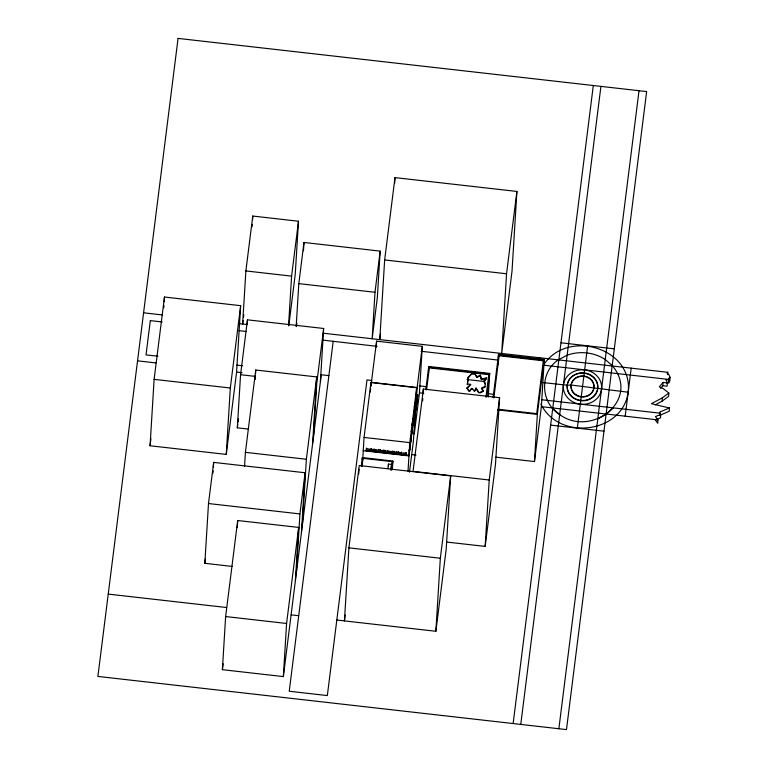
<?xml version="1.0" encoding="UTF-8"?>
<svg xmlns="http://www.w3.org/2000/svg" width="768" height="768" viewBox="0 0 768 768"><rect width="100%" height="100%" fill="white"/><g stroke="black" fill="none" stroke-linecap="round" stroke-linejoin="round"><path stroke-width="1.15" d="M150.326 320.611L162.202 321.955M150.058 445.766L154.118 379.363L164.467 297.034L240.653 305.683L236.592 372.086L226.253 454.406L150.058 445.766L150.941 438.71M163.814 307.709L163.958 305.338M164.17 301.776L164.467 297.034M232.147 566.41L204.835 563.309L208.493 503.549L213.667 462.384L305.098 472.762L301.44 532.522M213.005 473.146L213.158 470.755M213.379 467.165L213.667 462.384M226.253 454.406L230.314 388.003L240.653 305.683M288.787 325.747L295.238 274.368L298.493 221.242L252.778 216.048L245.875 270.941L242.63 324.058L243.072 320.554M321.264 374.736L283.344 676.598L222.384 669.677L225.638 616.55L237.706 520.512L298.656 527.424L295.411 580.55M248.035 429.043L237.322 427.834L240.566 374.707L247.459 319.824L323.654 328.474L320.41 381.59M252.125 226.675L252.269 224.314M252.557 219.59L252.778 216.048M247.171 324.547L247.459 319.824M237.274 527.587L237.706 520.512M244.541 466.57L245.414 452.342L255.754 370.013L316.714 376.934L312.653 443.338M255.178 379.507L255.389 375.946M255.542 373.574L255.754 370.013M288.557 325.709L291.59 276.125L298.493 221.242M296.179 326.534L298.81 283.632L303.974 242.467L380.17 251.117L377.328 297.6L372.154 338.755L374.995 292.272L380.17 251.117M303.466 250.81L303.974 242.467M283.344 676.598L286.589 623.472L298.656 527.424M296.275 573.686L299.923 513.926L305.098 472.762M302.304 525.667L306.365 459.264L316.714 376.934M313.507 436.474L316.762 383.357L323.654 328.474M328.886 375.6L320.573 374.717M333.197 341.299L289.229 691.248L327.331 695.568L366.989 379.92L371.731 380.525M336.816 620.035L435.869 631.277L446.208 548.957L450.672 475.91L359.242 465.533L348.902 547.862L344.438 620.899L345.178 615.024M358.733 473.914L359.03 469.123M361.882 465.773L362.102 462.259M362.246 459.917L362.39 457.574L392.861 461.03L392.362 469.229M362.678 460.09L364.061 437.434L370.954 382.55L416.669 387.734L413.424 440.861L409.478 472.224M366.298 451.056L366.528 448.051L366.317 450.73L405.936 455.222L406.022 454.531L402.979 454.186L402.893 454.877L403.008 452.88L406.061 453.226L406.147 452.544L405.917 455.549M370.378 391.987L370.598 388.445M370.742 386.093L370.954 382.55M371.194 385.901L371.338 383.52M376.224 347.126L376.589 341.165L422.304 346.349L419.453 392.832L414.288 433.997L417.13 387.514L422.304 346.349M516.902 191.443L506.554 273.773L501.686 353.453L512.026 271.133L516.902 191.443L394.992 177.61L384.653 259.939L379.776 339.619L380.515 333.744M394.627 183.562L394.992 177.61M380.15 450.288L380.035 452.285L380.237 449.606L380.15 450.288L383.203 450.634M383.29 449.952L383.078 452.63L383.165 451.939L380.122 451.594M387.773 451.152L387.648 453.149L387.859 450.47L387.773 451.152L384.72 450.806L384.806 450.125L384.605 452.803L384.691 452.112L387.734 452.458M388.368 466.09L388.483 464.093L391.536 464.438L391.411 466.435M396.998 451.507L396.797 454.186L396.883 453.494L393.83 453.149L393.744 453.84L393.955 451.162L393.869 451.843L396.912 452.189M398.438 452.362L398.314 454.358L398.525 451.68L398.438 452.362L401.491 452.707L401.366 454.704L401.578 452.026L401.491 452.707M408.029 471.13L409.776 442.618L364.061 437.434M409.306 453.158L409.795 448.09M409.555 443.885L410.314 443.971L410.189 445.958L409.43 445.872M410.832 439.853L410.362 444.586L409.603 444.499M410.707 441.85L411.35 435.734L411.226 437.731M411.398 436.358L411.869 431.626L411.101 431.539M412.013 425.29L412.138 423.302M411.744 433.613L411.869 431.626M411.917 432.24L412.378 427.507M412.262 429.494L412.896 423.389L412.781 425.386M412.954 424.013L413.414 419.27L412.656 419.184M413.693 410.957L413.568 412.944L414.326 413.03L414.451 411.043L413.808 417.149M413.299 421.267L413.414 419.27M413.462 419.894L413.933 415.152M414.499 411.658L414.97 406.925L414.202 406.838M414.845 408.912L414.97 406.925M415.018 407.539L415.488 402.806L414.72 402.72M415.363 404.803L415.488 402.806M422.659 400.896L422.803 398.525M423.091 393.782L423.379 389.04L499.574 397.69L495.514 464.093L485.165 546.413L447.072 542.093M428.448 371.203L428.746 366.47L489.696 373.392L488.246 397.066M429.418 367.248L429.379 367.91L488.803 374.65L488.851 373.987L429.418 367.248L426.576 389.837M435.869 631.277L440.333 558.23L450.672 475.91M468.749 391.094L467.021 387.898L470.698 384.374L467.386 384L468.23 377.27L472.09 373.306L474.864 373.622L476.822 377.338L480.403 375.878L480.451 375.216L476.861 376.675M467.386 384L467.347 384.662L468.23 377.27M470.698 384.374L466.973 388.57M468.192 377.942L472.09 373.306M482.381 388.416L484.896 387.082L484.934 386.419L481.574 388.195L483.226 390.691L479.194 392.832L476.035 388.051L474.336 391.325L472.483 388.522L471.552 388.416L470.064 390.989M472.445 389.184L472.483 388.522M476.822 377.338L474.864 373.622M475.997 388.714L476.035 388.051M481.45 378.95L486.538 377.894L486.499 378.557L481.411 379.613L480.451 375.216M481.574 388.195L483.187 391.363L480.163 392.966M483.187 391.363L483.226 390.691M483.917 381.206L485.29 383.914L483.917 381.206L486.538 377.894M485.165 546.413L489.226 480.01L499.574 397.69M497.885 364.944L498.029 362.582M498.317 357.869L498.538 354.336L544.253 359.52L541.363 406.666L534.47 461.549L495.792 457.162M498.298 409.277L536.678 413.635L536.64 414.298L543.398 360.125L499.21 355.104L499.171 355.766L543.36 360.787M534.47 461.549L537.35 414.403L544.253 359.52M520.762 724.483L600.931 86.39M543.466 365.222C566.275 328.848 633.226 346.992 628.195 392.237C622.522 433.805 558.518 441.082 540.922 404.006M612.461 365.779C640.781 400.147 591.504 437.866 559.69 414.595L552.49 408.182M558.854 728.803L639.024 90.71M597.792 418.915L606.365 414.288L613.315 407.942M660.701 414.518L655.44 416.544L657.955 419.904L657.754 423.283L655.238 419.933L660.499 417.898L660.701 414.518L660.058 413.174L541.488 399.725M662.861 385.728L663.062 382.406L667.334 382.886L667.133 386.208L662.861 385.728L660.624 388.397M655.181 404.899L662.112 401.165L662.314 397.843L668.842 393.034L663.091 388.522L659.338 386.851L663.062 382.406M667.642 374.563L667.776 372.307L323.347 333.216M666.806 383.117L668.87 382.8L668.544 378.595L670.109 377.338L668.861 374.65L667.123 373.094L667.776 372.307M668.842 393.034L668.63 396.346L662.112 401.165M670.109 377.338L669.898 380.717L668.342 381.984L668.87 382.8M662.314 397.843L651.427 403.718L669.437 407.971L669.235 411.293L659.674 415.334M417.389 397.872L417.782 394.627L415.862 410.131L417.389 397.872L416.63 397.786M150.336 320.544L146.026 354.912L157.949 356.198M204.835 563.309L205.43 558.605M243.504 317.05L243.802 314.717M237.322 427.834L237.754 424.33M238.051 421.997L238.493 418.493M222.384 669.677L223.133 663.744M296.41 326.582L296.851 323.059M376.589 341.165L371.414 382.33L417.13 387.514M361.286 466.339L362.39 457.574M362.035 466.512L363.062 458.342M387.907 468.672L388.483 464.093M390.816 470.16L392.016 461.626L362.304 458.256M391.248 468.086L391.536 465.763M391.718 470.179L392.861 461.03M409.718 443.587L416.669 387.734M410.314 443.971L409.67 450.077L408.912 449.99M415.862 401.011L408.96 455.894L363.245 450.71M423.379 389.04L413.04 471.37L489.226 480.01M425.808 389.827L428.746 366.47M484.896 387.082L485.328 383.242M485.971 397.248L488.851 373.987M486.758 396.749L489.696 373.392M493.104 397.536L498.538 354.336M493.834 397.92L499.21 355.104M539.491 360.067L539.779 357.782M513.139 723.552L593.309 85.526M577.306 428.208L587.645 345.878M625.181 416.179L631.21 368.16M474.72 391.171L475.565 389.539M471.552 388.416L469.382 391.277L467.021 387.898M483.878 381.869L486.499 378.557M558.586 359.664C539.28 372.202 540.202 402.701 559.69 414.595M558.586 359.731L567.158 355.181C579.725 350.678 594.029 352.243 605.251 359.501L612.461 365.846M669.437 407.971L659.875 412.013L660.048 413.242M384.653 259.939L506.554 273.773M245.875 270.941L291.59 276.125M298.81 283.632L374.995 292.272M560.986 342.787L614.314 348.845M143.578 312.816L162.442 314.957M239.088 323.654L247.315 324.595M238.205 330.518L246.509 331.526M322.512 340.08L377.126 346.349M421.066 351.264L498.25 360.096M543.466 365.155L669.072 379.478L665.981 379.958L667.334 382.886M472.051 373.978L474.826 374.285M542.198 382.474L567.245 385.248L571.094 385.018L628.195 392.237M466.963 379.526L484.79 381.552M236.63 365.126L242.592 365.808M419.194 385.843L426.307 386.717M488.016 393.658L493.949 394.397M137.539 360.845L155.827 362.918M236.592 372.086L242.035 372.701M419.453 392.832L423.811 393.331M541.363 406.666L657.955 419.904M240.566 374.707L254.851 376.33M416.678 398.198L417.446 398.285M497.501 409.882L537.35 414.403M415.92 403.008L416.688 403.094M415.997 403.834L416.755 403.92M154.118 379.363L230.314 388.003M550.637 425.117L603.974 431.165M411.274 430.166L412.042 430.253M410.237 438.394L411.005 438.48M409.728 442.512L410.486 442.598M408.691 450.749L409.45 450.835M366.442 448.733L369.485 449.078L369.36 451.075L369.446 450.384L366.403 450.038M411.696 454.579L416.054 455.069M398.4 453.667L401.453 454.013M371.078 450.902L373.402 451.171M375.725 451.43L380.381 451.958M383.866 452.352L387.36 452.755M389.683 453.014L394.33 453.542M397.824 453.936L401.309 454.339M403.632 454.598L408.288 455.126M245.414 452.342L306.365 459.264M208.493 503.549L299.923 513.926M348.902 547.862L440.333 558.23M108.24 594.096L226.598 607.526M291.101 614.851L298.723 615.715M225.638 616.55L286.589 623.472M476.621 389.674L478.522 392.544M480.403 375.878L481.411 379.613M576.355 374.237A15.341 13.824 3.5 0 1 597.782 386.304A15.341 13.824 3.5 0 1 578.131 400.195A15.341 13.824 3.5 0 1 570.144 378.624M570.768 377.923A15.341 13.824 3.5 0 1 575.453 374.611M586.704 377.04A11.51 10.368 3.5 0 1 589.92 394.656A11.51 10.368 3.5 0 1 571.248 388.656A11.51 10.368 3.5 0 1 585.763 376.742M371.098 448.57L370.886 451.248L370.973 450.557L374.026 450.902L373.939 451.594L374.141 448.915L374.054 449.597L371.011 449.251L371.098 448.57M375.581 449.77L375.456 451.766L375.542 451.075L378.595 451.421L378.509 452.112L378.72 449.434L378.634 450.115L375.581 449.77M389.299 451.325L389.174 453.322L389.261 452.63L392.304 452.976L392.218 453.667L392.429 450.989L392.342 451.67L389.299 451.325M601.526 389.146L601.526 389.203A19.181 17.28 3.5 0 1 571.085 400.819A19.181 17.28 3.5 0 1 574.819 371.107A19.181 17.28 3.5 0 1 601.526 389.203M178.061 38.4L97.891 676.426L566.477 729.6L646.646 91.574L178.061 38.4M573.389 397.67A15.341 13.824 3.5 0 0 597.734 388.378A15.341 13.824 3.5 0 0 576.374 373.901A15.341 13.824 3.5 0 0 573.389 397.67M575.683 394.579A11.51 10.368 3.5 0 0 593.952 387.61A11.51 10.368 3.5 0 0 577.92 376.752A11.51 10.368 3.5 0 0 575.683 394.579"/></g></svg>
